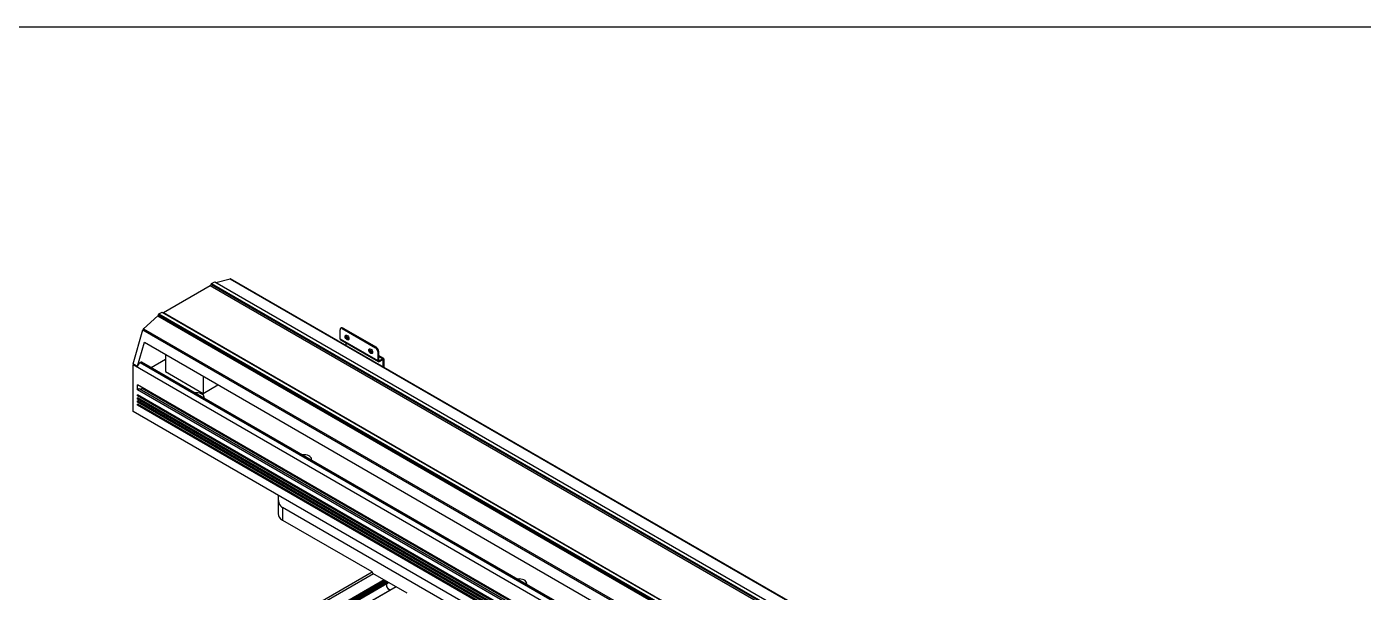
# Model space of a CAD drawing. Header units: millimetres. Extents: x 0 to 626, y 0 to 359.
# Drawn here: x 317.9 to 493.7, y 284.6 to 359 of the extents above; entities that cross this region are included whole.
import ezdxf

# ---------------------------------------------------------------- set-up
doc = ezdxf.new("R2010")
doc.units = ezdxf.units.MM
for name, color, linetype in [('1211-TDT-4040S-8', 7, 'Continuous'), ('1212-GN_31611', 7, 'Continuous'), ('1221-第一轴同步带安装板', 7, 'Continuous'), ('Default', 7, 'Continuous'), ('LHBT10-S1000-1', 7, 'Continuous'), ('加宽感应片-LRDU', 7, 'Continuous'), ('图框', 7, 'Continuous')]:
    doc.layers.add(name, color=color, linetype=linetype)

# ---------------------------------------------------------------- blocks, each defined once
blk = doc.blocks.new('SE1')
at = {"layer": '1211-TDT-4040S-8', "color": 7, "linetype": 'Continuous'}
for p, q in [((152.18, 220.25), (98.52, 189.27)), ((152.35, 220.04), (98.78, 189.12)), ((153.75, 219.24), (100.18, 188.31)), ((153.89, 219.15), (100.32, 188.23)), ((154.03, 219.07), (100.47, 188.15)), ((154.17, 218.99), (100.61, 188.07)), ((154.31, 218.91), (100.75, 187.98)), ((100.78, 187.97), (154.34, 218.89)), ((155.3, 218.34), (101.74, 187.41)), ((155.33, 218.32), (101.77, 187.4))]:
    blk.add_line(p, q, dxfattribs=at)
at = {"layer": '1212-GN_31611', "color": 7, "linetype": 'Continuous'}
for p, q in [((154.11, 218.37), (154.11, 218.76)), ((154.32, 218), (154.11, 218.37)), ((154.52, 217.89), (154.32, 218))]:
    blk.add_line(p, q, dxfattribs=at)
at = {"layer": '1221-第一轴同步带安装板', "color": 7, "linetype": 'Continuous'}
for p, q in [((139.81, 230.03), (139.81, 227.92)), ((140.39, 228.74), (140.39, 227.11)), ((168.68, 212.41), (140.39, 228.74)), ((140.39, 227.11), (152.13, 220.33)), ((152.13, 220.33), (152.27, 220.08)), ((156.8, 217.47), (152.27, 220.08))]:
    blk.add_line(p, q, dxfattribs=at)
for centre, major_axis, start_param, end_param in [((141.81, 231.19), (-1.41, -2.45), 5.35589, 6.283185), ((141.81, 227.92), (2, 0), 3.141593, 3.926991)]:
    blk.add_ellipse(centre, major_axis=major_axis, ratio=0.57735, start_param=start_param, end_param=end_param, dxfattribs=at)
at = {"layer": 'LHBT10-S1000-1', "color": 7, "linetype": 'Continuous'}
for p, q in [((131.05, 258.21), (131.47, 258.45)), ((131.47, 258.45), (281.44, 171.87)), ((131.64, 258.36), (133.5, 258.86)), ((133.5, 258.86), (282.12, 173.05)), ((282.14, 173.08), (133.57, 258.85)), ((124.73, 254.4), (130.89, 257.95)), ((130.89, 257.95), (281.08, 171.24)), ((131.01, 258.1), (131.05, 258.21)), ((131.01, 258.1), (281.17, 171.41)), ((131.05, 258.21), (281.23, 171.5)), ((122.11, 252.28), (124, 253.96)), ((124, 253.96), (275.03, 166.77)), ((124.09, 254.09), (124.14, 254.22)), ((124.09, 254.09), (275.18, 166.85)), ((124.14, 254.22), (124.57, 254.47)), ((124.14, 254.22), (275.32, 166.94)), ((124.57, 254.47), (275.75, 167.18)), ((124.73, 254.4), (275.77, 167.19)), ((120.76, 247.68), (122.02, 252.13)), ((122.02, 252.13), (273.44, 164.71)), ((122.11, 252.28), (273.62, 164.81)), ((121.33, 247.35), (122.22, 250.49)), ((122.22, 250.49), (273.33, 163.25)), ((121.8, 247.89), (121.66, 247.8)), ((273.33, 160.4), (121.8, 247.89)), ((273.33, 160.43), (121.85, 247.89)), ((123.1, 247.17), (125, 248.26)), ((125, 248.89), (125, 246.63)), ((292.42, 148.4), (120.74, 247.52)), ((120.74, 241.39), (120.74, 247.52)), ((120.76, 247.68), (121.33, 247.35)), ((273.36, 160.22), (121.66, 247.8)), ((125, 246.63), (129.95, 243.77)), ((291.32, 146.75), (121.3, 244.91)), ((121.3, 244.25), (121.3, 244.91)), ((121.52, 244.38), (121.3, 244.25)), ((290.96, 146.54), (121.52, 244.38)), ((121.94, 244.42), (121.69, 244.27)), ((121.94, 244.54), (121.94, 244.42)), ((291.21, 146.69), (121.94, 244.42)), ((129.95, 246.03), (129.95, 243.77)), ((129.95, 243.77), (131.9, 244.9)), ((290.75, 146.42), (121.3, 244.25)), ((290.19, 146.1), (121.3, 243.6)), ((121.3, 243.44), (121.3, 243.6)), ((121.37, 243.48), (121.3, 243.44)), ((290.04, 146.01), (121.3, 243.44)), ((289.83, 145.89), (121.3, 243.19)), ((121.3, 243.03), (121.3, 243.19)), ((121.37, 243.07), (121.3, 243.03)), ((289.69, 145.81), (121.3, 243.03)), ((289.48, 145.69), (121.3, 242.78)), ((121.3, 242.62), (121.3, 242.78)), ((121.37, 242.66), (121.3, 242.62)), ((289.34, 145.61), (121.3, 242.62)), ((121.37, 243.56), (121.37, 243.48)), ((290.11, 146.05), (121.37, 243.48)), ((121.37, 243.15), (121.37, 243.07)), ((289.76, 145.85), (121.37, 243.07)), ((121.37, 242.74), (121.37, 242.66)), ((289.41, 145.65), (121.37, 242.66)), ((288.06, 144.79), (120.74, 241.39)), ((289.12, 145.48), (121.3, 242.37)), ((121.3, 242.21), (121.3, 242.37)), ((121.37, 242.25), (121.3, 242.21)), ((288.98, 145.4), (121.3, 242.21)), ((121.37, 242.33), (121.37, 242.25)), ((289.05, 145.44), (121.37, 242.25))]:
    blk.add_line(p, q, dxfattribs=at)
for centre, major_axis, start_param, end_param in [((133.47, 258.68), (-0.1, -0.173), 3.141593, 3.665191), ((130.89, 258.11), (-0.1, -0.173), 0.785398, 1.832596), ((123.97, 254.1), (-0.1, -0.173), 1.047198, 1.832596), ((124.73, 254.56), (0.1, 0.173), 3.757072, 3.926991), ((122.15, 252.15), (-0.1, -0.173), 4.18879, 5.125747), ((121.8, 247.8), (-0.05, -0.0866), 3.141593, 3.926991), ((121.09, 247.72), (-0.25, -0.433), 5.125747, 5.497787), ((121.66, 247.4), (0.25, 0.433), 0.785398, 1.984155), ((129.08, 243.27), (1, 0), 0, 1.784068), ((129.08, 243.27), (1, 0), 6.069914, 6.283185), ((143.22, 235.11), (1, 0), 0, 1.784068), ((143.22, 235.11), (1, 0), 6.069914, 6.283185), ((171.51, 218.78), (1, 0), 0, 1.784068), ((171.51, 218.78), (1, 0), 6.069914, 6.283185)]:
    blk.add_ellipse(centre, major_axis=major_axis, ratio=0.57735, start_param=start_param, end_param=end_param, dxfattribs=at)
at = {"layer": '加宽感应片-LRDU', "color": 7, "linetype": 'Continuous'}
for p, q in [((147.96, 250.95), (147.96, 252.13)), ((148.16, 252.38), (148.04, 252.32)), ((148.36, 252.36), (148.24, 252.3)), ((148.24, 252.3), (152.63, 249.76)), ((148.36, 252.36), (152.74, 249.83)), ((147.96, 250.95), (152.91, 248.09)), ((148.02, 250.81), (152.97, 247.95)), ((148.7, 250.42), (148.7, 250.12)), ((149.13, 250.99), (148.77, 251.19)), ((149.12, 250.89), (148.83, 251.05)), ((152.63, 249.76), (152.74, 249.83)), ((152.24, 249.19), (151.88, 249.4)), ((152.23, 249.09), (151.95, 249.25)), ((153.02, 249.34), (152.91, 249.27)), ((152.91, 249.27), (152.91, 248.09)), ((153.02, 249.34), (153.02, 248.15)), ((153.7, 248.35), (153.02, 248.74)), ((153.54, 248.33), (153.02, 248.63)), ((153.13, 248.09), (153.02, 248.15)), ((153.13, 248.09), (153.54, 248.33)), ((153.13, 247.96), (153.54, 248.2)), ((153.54, 248.2), (153.65, 248.14)), ((153.65, 247.26), (153.65, 248.14)), ((153.76, 247.19), (153.76, 248.21))]:
    blk.add_line(p, q, dxfattribs=at)
for centre, major_axis, start_param, end_param in [((148.24, 251.97), (0.2, -0.346), 2.356194, 3.926991), ((148.36, 252.03), (0.2, -0.346), 2.356194, 3.141593), ((148.99, 251.18), (0.175, -0.303), 3.470753, 5.954025), ((148.18, 251.07), (0.154, 0.266), 2.356194, 3.141593), ((152.1, 249.38), (0.175, -0.303), 3.470753, 5.954025), ((152.63, 249.44), (0.2, -0.346), 0.785398, 2.356194), ((152.74, 249.5), (-0.2, 0.346), 3.926991, 5.497787), ((153.13, 248.21), (0.154, 0.266), 2.356194, 3.926991), ((153.13, 248.21), (0.074, 0.128), 2.356194, 3.926991), ((153.54, 248.08), (-0.154, -0.266), 2.356194, 3.926991), ((153.54, 248.08), (-0.074, -0.128), 2.356194, 3.926991)]:
    blk.add_ellipse(centre, major_axis=major_axis, ratio=0.57735, start_param=start_param, end_param=end_param, dxfattribs=at)
for centre in [(148.88, 251.11), (151.99, 249.32)]:
    blk.add_ellipse(centre, major_axis=(0.175, -0.303), ratio=0.57735, dxfattribs=at)

msp = doc.modelspace()

# ---------------------------------------------------------------- linework, layer by layer
at = {"layer": '图框', "color": 7, "linetype": 'Continuous'}
msp.add_line((236.17, 359.04), (626.17, 359.04), dxfattribs=at)

# ---------------------------------------------------------------- block references
at = {"layer": 'Default'}
msp.add_blockref('SE1', (211.17, 67.04), dxfattribs=at)

doc.saveas('drawing.dxf')
